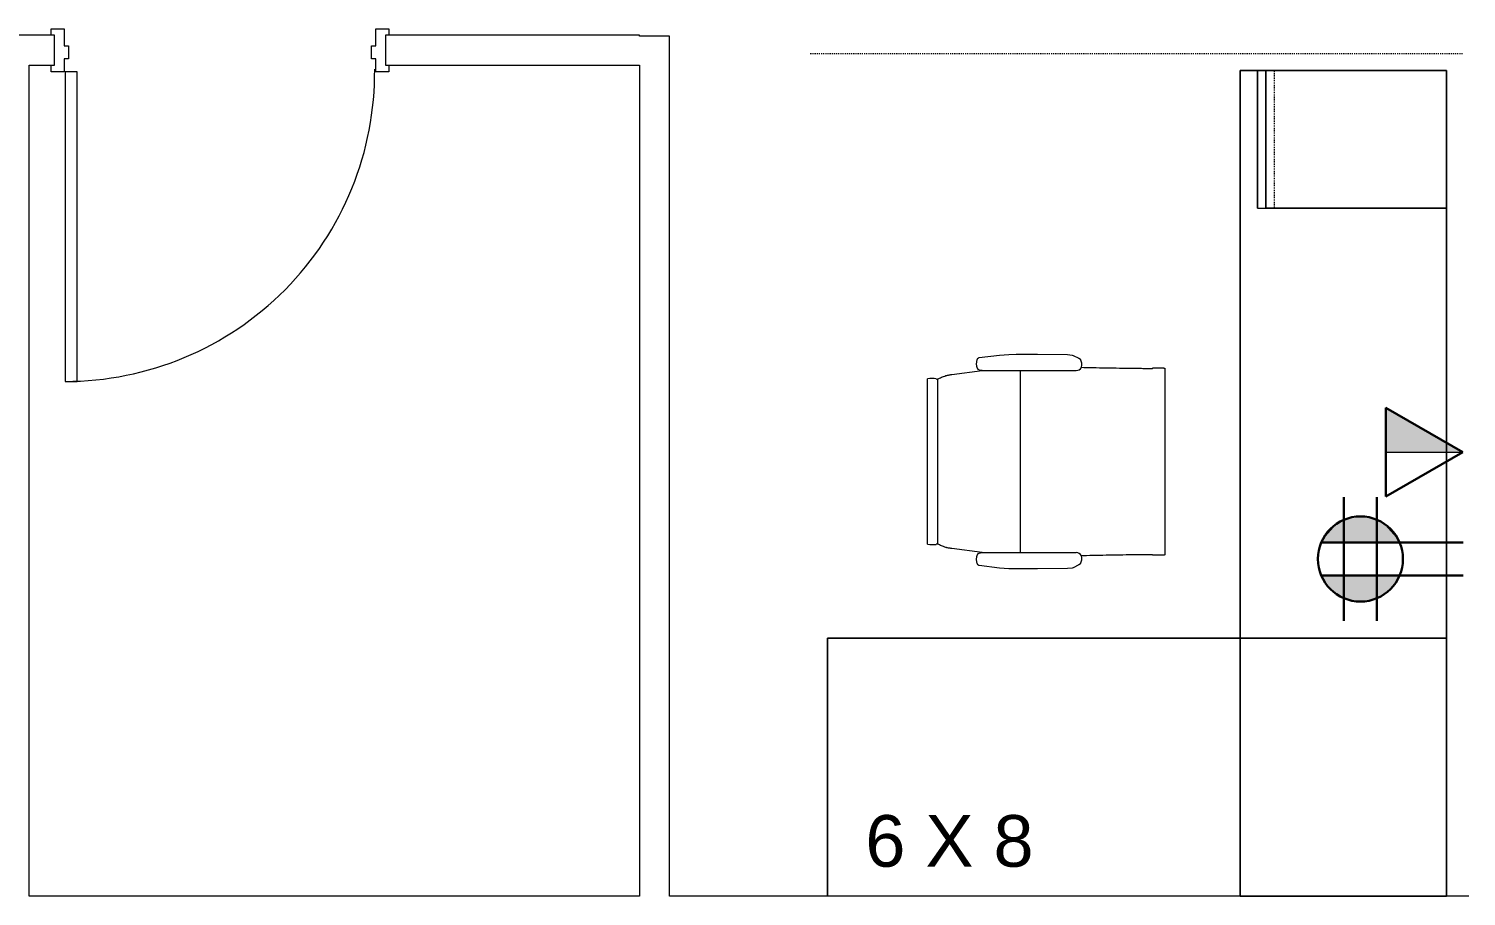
# Model space of a CAD drawing. Header units: inches. Extents: x 4757 to 6765, y 9919 to 10946.
# Drawn here: x 6038.5 to 6205.7, y 10628 to 10728.8 of the extents above; entities that cross this region are included whole.
import ezdxf

# ---------------------------------------------------------------- set-up
doc = ezdxf.new("R2010")
doc.units = ezdxf.units.IN
doc.header["$MEASUREMENT"] = 0
doc.linetypes.add('DASH 1_32_', pattern=[0.0625, 0.03125, -0.03125])
doc.linetypes.add('Dash 1_8_', pattern=[0.25, 0.125, -0.125])
for name, color, linetype, lineweight in [('A-ANNO-NOTE', 7, 'Continuous', 9), ('A-DOOR', 31, 'Continuous', 13), ('G-ANNO-TEXT', 231, 'Continuous', 9), ('I-FURN', 30, 'Continuous', 9), ('I-WALL', 2, 'Continuous', 9)]:
    doc.layers.add(name, color=color, linetype=linetype, lineweight=lineweight)
doc.styles.add('Swis721 Lt BT', font='swissl.ttf', dxfattribs={"height": 6})

# ---------------------------------------------------------------- blocks, each defined once
blk = doc.blocks.new('HermanMiller_Collection_Eames_AluminumGroup_LoungeChairSwivel - Arms Swivel Base-6976553-Level XX  POWER _ SIGNAL')
at = {"layer": 'I-FURN'}
for p, q in [((-6.94, 12.09), (-4.59, 12.38)), ((-4.59, 12.38), (-3.51, 12.46)), ((-3.51, 12.46), (-2.64, 12.49)), ((-2.64, 12.49), (-0.18, 12.49)), ((-0.18, 12.49), (3.32, 12.43)), ((3.32, 12.43), (3.84, 12.38)), ((3.84, 12.38), (3.99, 12.34)), ((3.99, 12.34), (4.64, 12.01)), ((4.64, 12.01), (4.83, 11.89)), ((-10.12, 10.12), (-6.61, 10.58)), ((-6.61, 10.58), (-6.94, 10.64)), ((-6.61, 10.58), (4.33, 10.58)), ((-2.19, 10.58), (-2.19, -10.58)), ((13.22, 10.83), (13.22, 10.86)), ((14.64, 10.85), (14.64, -10.85)), ((-12.96, -9.61), (-12.96, 9.61)), ((-11.95, 9.63), (-11.95, 9.59)), ((-11.95, 9.59), (-11.76, 9.6)), ((-11.76, -9.6), (-11.76, 9.6)), ((-11.95, -9.59), (-11.95, -9.63)), ((-11.76, -9.6), (-11.95, -9.59)), ((-6.61, -10.58), (-10.12, -10.12)), ((-6.94, -10.64), (-6.61, -10.58)), ((-6.61, -10.58), (4.33, -10.58)), ((13.22, -10.86), (13.22, -10.83)), ((-4.59, -12.38), (-6.94, -12.09)), ((-3.51, -12.46), (-4.59, -12.38)), ((-2.64, -12.49), (-3.51, -12.46)), ((-0.18, -12.49), (-2.64, -12.49)), ((3.32, -12.43), (-0.18, -12.49)), ((3.84, -12.38), (3.32, -12.43)), ((3.99, -12.34), (3.84, -12.38)), ((4.64, -12.01), (3.99, -12.34)), ((4.83, -11.89), (4.64, -12.01))]:
    blk.add_line(p, q, dxfattribs=at)
at = {"layer": 'I-FURN', "flags": 128}
for points in [[(4.94, 10.96), (5.23, 10.95), (5.52, 10.95)], [(5.52, -10.95), (5.23, -10.95), (4.94, -10.96)]]:
    blk.add_lwpolyline(points, dxfattribs=at)
at = {"layer": 'I-FURN'}
for centre, radius, start, end in [((3.68, 11.28), 1.3, 345.8347, 28.1255), ((4.33, 11.27), 0.69, 270, 332.7502), ((-12.38, 5.3), 4.35, 84.2936, 97.7064), ((-12.38, -5.3), 4.35, 262.2936, 275.7064), ((4.33, -11.27), 0.69, 27.2498, 90), ((3.68, -11.28), 1.3, 331.8745, 14.1653)]:
    blk.add_arc(centre, radius, start, end, dxfattribs=at)
for points, knots in [([(-6.94, 10.64), (-6.95, 10.65), (-6.96, 10.65), (-6.99, 10.65), (-7, 10.66), (-7.02, 10.67), (-7.03, 10.68), (-7.05, 10.69), (-7.06, 10.7), (-7.07, 10.71), (-7.08, 10.72), (-7.09, 10.73), (-7.1, 10.74), (-7.11, 10.76), (-7.11, 10.77), (-7.12, 10.78), (-7.13, 10.8), (-7.14, 10.81), (-7.15, 10.83), (-7.16, 10.85), (-7.17, 10.87), (-7.18, 10.9), (-7.2, 10.95), (-7.22, 11.02), (-7.24, 11.11), (-7.25, 11.23), (-7.26, 11.37), (-7.25, 11.52), (-7.23, 11.66), (-7.21, 11.77), (-7.18, 11.85), (-7.16, 11.9), (-7.15, 11.92), (-7.14, 11.94), (-7.13, 11.96), (-7.12, 11.97), (-7.11, 11.98), (-7.1, 12), (-7.09, 12.01), (-7.08, 12.02), (-7.07, 12.03), (-7.06, 12.04), (-7.05, 12.04), (-7.05, 12.05), (-7.03, 12.06), (-7.02, 12.07), (-7, 12.08), (-6.99, 12.08), (-6.97, 12.09), (-6.95, 12.09), (-6.94, 12.09)], [-1, -1, -1, -1, -0.984375, -0.96875, -0.957031, -0.953125, -0.9375, -0.921875, -0.917969, -0.914062, -0.90625, -0.890625, -0.882812, -0.875, -0.867188, -0.859375, -0.84375, -0.835938, -0.828125, -0.8125, -0.796875, -0.78125, -0.75, -0.708333, -0.666667, -0.583333, -0.5, -0.416667, -0.333333, -0.25, -0.208333, -0.1875, -0.166667, -0.15625, -0.145833, -0.135417, -0.125, -0.114583, -0.104167, -0.09375, -0.088542, -0.083333, -0.078125, -0.072917, -0.0625, -0.052083, -0.041667, -0.03125, -0.020833, 0, 0, 0, 0]), ([(13.22, 10.86), (13.22, 10.87), (13.22, 10.87), (13.23, 10.87), (13.25, 10.88), (13.27, 10.88), (13.29, 10.88), (13.32, 10.88), (13.34, 10.88)], [-1, -1, -1, -1, -0.75, -0.625, -0.5, -0.375, -0.25, 0, 0, 0, 0]), ([(13.34, 10.88), (13.4, 10.89), (13.61, 10.9), (13.97, 10.9), (14.25, 10.89), (14.38, 10.89), (14.47, 10.88), (14.54, 10.87), (14.6, 10.87), (14.63, 10.86), (14.64, 10.85), (14.64, 10.85)], [-1, -1, -1, -1, -0.857143, -0.571429, -0.428571, -0.357143, -0.285714, -0.214286, -0.142857, -0.071429, 0, 0, 0, 0]), ([(-6.94, -12.09), (-6.95, -12.09), (-6.96, -12.09), (-6.99, -12.08), (-7, -12.08), (-7.02, -12.07), (-7.03, -12.06), (-7.05, -12.05), (-7.06, -12.04), (-7.07, -12.03), (-7.08, -12.02), (-7.09, -12.01), (-7.1, -12), (-7.11, -11.98), (-7.12, -11.97), (-7.12, -11.96), (-7.13, -11.94), (-7.14, -11.93), (-7.15, -11.91), (-7.16, -11.89), (-7.17, -11.87), (-7.18, -11.84), (-7.21, -11.77), (-7.23, -11.66), (-7.26, -11.47), (-7.26, -11.28), (-7.24, -11.11), (-7.22, -11.02), (-7.2, -10.95), (-7.18, -10.89), (-7.16, -10.85), (-7.15, -10.82), (-7.13, -10.8), (-7.13, -10.78), (-7.12, -10.77), (-7.11, -10.76), (-7.1, -10.74), (-7.08, -10.73), (-7.08, -10.72), (-7.07, -10.71), (-7.06, -10.7), (-7.05, -10.69), (-7.05, -10.69), (-7.03, -10.68), (-7.02, -10.67), (-7, -10.66), (-6.99, -10.65), (-6.97, -10.65), (-6.95, -10.65), (-6.94, -10.64)], [-1, -1, -1, -1, -0.984375, -0.96875, -0.957031, -0.953125, -0.9375, -0.921875, -0.917969, -0.914062, -0.90625, -0.890625, -0.882812, -0.875, -0.867188, -0.859375, -0.84375, -0.835938, -0.828125, -0.8125, -0.796875, -0.78125, -0.75, -0.666667, -0.583333, -0.416667, -0.333333, -0.291667, -0.25, -0.208333, -0.1875, -0.166667, -0.15625, -0.145833, -0.135417, -0.125, -0.114583, -0.104167, -0.09375, -0.088542, -0.083333, -0.078125, -0.072917, -0.0625, -0.052083, -0.041667, -0.03125, -0.020833, 0, 0, 0, 0]), ([(13.34, -10.88), (13.32, -10.88), (13.29, -10.88), (13.27, -10.88), (13.25, -10.88), (13.23, -10.87), (13.22, -10.87), (13.22, -10.87), (13.22, -10.86)], [-1, -1, -1, -1, -0.75, -0.625, -0.5, -0.375, -0.25, 0, 0, 0, 0]), ([(14.64, -10.85), (14.64, -10.86), (14.62, -10.86), (14.52, -10.88), (14.27, -10.9), (13.87, -10.9), (13.54, -10.9), (13.4, -10.89), (13.34, -10.88)], [-1, -1, -1, -1, -0.892857, -0.785714, -0.571429, -0.285714, -0.142857, 0, 0, 0, 0])]:
    blk.add_open_spline(points, degree=3, knots=knots, dxfattribs=at)
for points in [[(-10.83, 9.99), (-10.79, 10), (-10.71, 10.02), (-10.55, 10.06), (-10.35, 10.09), (-10.2, 10.11), (-10.12, 10.12)], [(5.52, 10.95), (6.54, 10.92), (8.59, 10.89), (10.68, 10.85), (11.73, 10.84)], [(11.73, 10.84), (11.97, 10.84), (12.47, 10.83), (12.96, 10.83), (13.22, 10.83)], [(-11.76, 9.6), (-11.64, 9.67), (-11.37, 9.8), (-11.02, 9.92), (-10.83, 9.99)], [(-10.83, -9.99), (-11.02, -9.92), (-11.37, -9.8), (-11.64, -9.67), (-11.76, -9.6)], [(-10.12, -10.12), (-10.2, -10.11), (-10.35, -10.09), (-10.55, -10.06), (-10.71, -10.02), (-10.79, -10), (-10.83, -9.99)], [(11.73, -10.84), (10.68, -10.85), (8.59, -10.89), (6.54, -10.92), (5.52, -10.95)], [(13.22, -10.83), (12.96, -10.83), (12.47, -10.83), (11.97, -10.84), (11.73, -10.84)]]:
    blk.add_open_spline(points, degree=3, dxfattribs=at)
blk = doc.blocks.new('Adjustable Workstation 1 - 6 x 8-7355740-Level XX  POWER _ SIGNAL')
at = {"layer": 'I-FURN', "linetype": 'Dash 1_8_'}
blk.add_line((100, 0), (100, -76), dxfattribs=at)
at = {"layer": 'I-FURN'}
for p, q in [((32, -2), (2, -2)), ((2, -74), (2, -2)), ((2, -2), (32, -2)), ((32, -74), (32, -2)), ((32, -2), (32, -74)), ((32, -50), (2, -50)), ((2, -50), (2, -74)), ((2, -74), (2, -50)), ((2, -50), (32, -50)), ((98, -50), (32, -50)), ((32, -50), (98, -50)), ((98, -74), (98, -50)), ((98, -50), (98, -74)), ((82, -52), (98, -52)), ((82, -52), (98, -52)), ((82, -52), (98, -52)), ((82, -52), (98, -52)), ((82, -52), (98, -52)), ((82, -52), (98, -52)), ((82, -52), (82, -74)), ((98, -52), (82, -52)), ((98, -52), (82, -52)), ((82, -52), (82, -53)), ((98, -52), (82, -52)), ((82, -52), (98, -52)), ((82, -52), (82, -53)), ((82, -52), (82, -53)), ((98, -52), (82, -52)), ((82, -52), (98, -52)), ((82, -52), (82, -53)), ((82, -52), (82, -53)), ((98, -52), (82, -52)), ((82, -52), (98, -52)), ((82, -52), (82, -53)), ((82, -52), (82, -53)), ((82, -53), (98, -53)), ((82, -74), (82, -53)), ((82, -53), (98, -53)), ((98, -53), (82, -53)), ((82, -53), (98, -53)), ((98, -53), (82, -53)), ((82, -53), (98, -53)), ((98, -53), (82, -53)), ((82, -53), (98, -53)), ((98, -74), (98, -52)), ((98, -53), (98, -52)), ((98, -53), (98, -52)), ((98, -52), (98, -53)), ((98, -53), (98, -52)), ((98, -52), (98, -53)), ((98, -53), (98, -52)), ((98, -52), (98, -53)), ((98, -53), (98, -74)), ((2, -74), (32, -74)), ((32, -74), (2, -74)), ((2, -74), (32, -74)), ((32, -74), (2, -74)), ((32, -74), (98, -74)), ((98, -74), (32, -74)), ((82, -74), (98, -74)), ((98, -74), (82, -74))]:
    blk.add_line(p, q, dxfattribs=at)
at = {"layer": 'I-FURN', "linetype": 'DASH 1_32_'}
blk.add_line((82, -54), (98, -54), dxfattribs=at)
blk = doc.blocks.new('Door - Single - Solid Door-8708855-Level XX  POWER _ SIGNAL')
at = {"layer": 'A-DOOR', "lineweight": 9}
for p, q in [((-15.63, 2.41), (-14.13, 2.41)), ((-15.63, 1.66), (-15.63, 2.41)), ((-14.13, 2.41), (-14.13, 0.41)), ((22.12, 2.41), (23.62, 2.41)), ((22.12, 0.41), (22.12, 2.41)), ((23.62, 2.41), (23.62, 1.66)), ((-14.13, 0.41), (-13.63, 0.41)), ((-13.63, 0.41), (-13.63, -1.09)), ((21.62, 0.41), (22.12, 0.41)), ((21.62, -1.09), (21.62, 0.41)), ((-14.13, -1.09), (-14.13, -2.59)), ((-13.63, -1.09), (-14.13, -1.09)), ((22.12, -1.09), (21.62, -1.09)), ((22.12, -2.59), (22.12, -1.09)), ((-15.63, -2.59), (-15.63, -1.84)), ((-14.13, -2.59), (-15.63, -2.59)), ((23.62, -2.59), (22.12, -2.59)), ((23.62, -1.84), (23.62, -2.59))]:
    blk.add_line(p, q, dxfattribs=at)
at = {"layer": 'A-DOOR'}
for p, q in [((-12.63, -2.59), (-14.01, -2.59)), ((-14.01, -2.59), (-14.01, -38.59)), ((-12.63, -38.59), (-12.63, -2.59)), ((-14.01, -38.59), (-12.63, -38.59))]:
    blk.add_line(p, q, dxfattribs=at)
at = {"layer": 'A-DOOR', "lineweight": 9}
blk.add_arc((-14.01, -2.59), 36, 270, 0.5, dxfattribs=at)

msp = doc.modelspace()

# ---------------------------------------------------------------- hatches: boundary and pattern name
at = {"layer": 'A-ANNO-NOTE'}
for points in [[(6205.28, 10679.62), (6196.34, 10684.77), (6196.34, 10679.62)], [(6197.82, 10669.35), (6190.71, 10671.37), (6188.91, 10669.35)], [(6188.91, 10669.35), (6190.71, 10671.37), (6189.71, 10670.54)], [(6196.02, 10671.37), (6195.69, 10671.57), (6190.71, 10671.37)], [(6190.71, 10671.37), (6195.69, 10671.57), (6191.05, 10671.57)], [(6197.82, 10669.35), (6196.02, 10671.37), (6190.71, 10671.37)], [(6191.05, 10671.57), (6193.3, 10672.15), (6192.14, 10671.99)], [(6195.69, 10671.57), (6193.43, 10672.15), (6191.05, 10671.57)], [(6195.69, 10671.57), (6194.59, 10671.99), (6193.43, 10672.15)], [(6194.59, 10671.99), (6194.21, 10672.08), (6193.43, 10672.15)], [(6195.69, 10671.57), (6194.97, 10671.88), (6194.59, 10671.99)], [(6197.82, 10669.35), (6197.02, 10670.54), (6196.02, 10671.37)], [(6197.02, 10670.54), (6196.65, 10670.9), (6196.02, 10671.37)], [(6188.91, 10669.35), (6189.71, 10670.54), (6189.3, 10670.03)], [(6197.82, 10669.35), (6197.43, 10670.03), (6197.02, 10670.54)], [(6197.93, 10669.11), (6188.91, 10669.35), (6188.8, 10669.11)], [(6197.93, 10669.11), (6197.82, 10669.35), (6188.91, 10669.35)], [(6188.91, 10665.04), (6197.93, 10665.28), (6188.8, 10665.28)], [(6189.09, 10664.7), (6197.93, 10665.28), (6188.91, 10665.04)], [(6189.09, 10664.7), (6197.64, 10664.7), (6197.93, 10665.28)], [(6190.49, 10663.17), (6189.09, 10664.7), (6189.8, 10663.76)], [(6190.49, 10663.17), (6197.64, 10664.7), (6189.09, 10664.7)], [(6196.24, 10663.17), (6197.64, 10664.7), (6190.49, 10663.17)], [(6196.24, 10663.17), (6196.93, 10663.76), (6197.64, 10664.7)], [(6196.93, 10663.76), (6197.11, 10663.96), (6197.64, 10664.7)], [(6197.11, 10663.96), (6197.27, 10664.16), (6197.64, 10664.7)], [(6192.14, 10662.4), (6190.49, 10663.17), (6190.93, 10662.89)], [(6193.3, 10662.25), (6190.49, 10663.17), (6192.14, 10662.4)], [(6193.3, 10662.25), (6196.24, 10663.17), (6190.49, 10663.17)], [(6193.3, 10662.25), (6193.43, 10662.25), (6196.24, 10663.17)], [(6193.43, 10662.25), (6194.59, 10662.4), (6196.24, 10663.17)], [(6194.59, 10662.4), (6195.8, 10662.89), (6196.24, 10663.17)], [(6196.24, 10663.17), (6196.55, 10663.41), (6196.93, 10663.76)], [(6193.43, 10662.25), (6194.21, 10662.32), (6194.59, 10662.4)], [(6194.59, 10662.4), (6194.97, 10662.51), (6195.8, 10662.89)]]:
    msp.add_hatch(color=256, dxfattribs=at).paths.add_polyline_path(points, flags=0)

# ---------------------------------------------------------------- linework, layer by layer
for p, q in [((6205.28, 10679.62), (6196.34, 10684.77)), ((6196.34, 10684.77), (6196.34, 10679.62)), ((6196.34, 10679.62), (6205.28, 10679.62)), ((6188.8, 10669.11), (6197.93, 10669.11)), ((6197.93, 10665.28), (6188.8, 10665.28))]:
    msp.add_line(p, q, dxfattribs=at)
at = {"layer": 'A-ANNO-NOTE', "lineweight": 30}
for p, q in [((6205.28, 10679.62), (6196.34, 10684.77)), ((6196.34, 10674.46), (6196.34, 10684.77)), ((6205.28, 10679.62), (6196.34, 10674.46)), ((6191.45, 10660.02), (6191.45, 10674.37)), ((6195.28, 10660.02), (6195.28, 10674.37)), ((6205.33, 10669.11), (6188.8, 10669.11)), ((6205.33, 10665.28), (6188.8, 10665.28))]:
    msp.add_line(p, q, dxfattribs=at)
msp.add_circle((6193.37, 10667.2), 4.95, dxfattribs=at)
at = {"layer": 'A-ANNO-NOTE'}
for start, end in [(22.7756, 157.2244), (202.7756, 337.2244)]:
    msp.add_arc((6193.37, 10667.2), 4.95, start, end, dxfattribs=at)
at = {"layer": 'I-WALL', "lineweight": 13}
for p, q in [((6041.47, 10728.1), (5985.04, 10728.1)), ((6041.47, 10724.6), (6041.47, 10728.1)), ((6109.52, 10728.1), (6079.97, 10728.1)), ((6079.97, 10728.1), (6079.97, 10724.6)), ((6109.52, 10727.99), (6109.52, 10728.1)), ((6113.02, 10727.99), (6109.52, 10727.99)), ((6113.02, 10627.99), (6113.02, 10727.99)), ((6038.52, 10627.99), (6038.52, 10724.6)), ((6038.52, 10724.6), (6041.47, 10724.6)), ((6079.97, 10724.6), (6109.52, 10724.6)), ((6109.52, 10724.6), (6109.52, 10627.99)), ((6109.52, 10627.99), (6038.52, 10627.99)), ((6205.98, 10627.99), (6113.02, 10627.99))]:
    msp.add_line(p, q, dxfattribs=at)

# ---------------------------------------------------------------- block references
at = {"layer": 'A-DOOR'}
msp.add_blockref('Door - Single - Solid Door-8708855-Level XX  POWER _ SIGNAL', (6056.72, 10726.44), dxfattribs=at)
at = {"layer": 'I-FURN', "rotation": 90.00000000000061}
msp.add_blockref('Adjustable Workstation 1 - 6 x 8-7355740-Level XX  POWER _ SIGNAL', (6129.38, 10625.99), dxfattribs=at)
at = {"layer": 'I-FURN'}
msp.add_blockref('HermanMiller_Collection_Eames_AluminumGroup_LoungeChairSwivel - Arms Swivel Base-6976553-Level XX  POWER _ SIGNAL', (6155.98, 10678.53), dxfattribs=at)

# ---------------------------------------------------------------- texts
at = {"layer": 'G-ANNO-TEXT', "color": 7, "insert": (6135.78, 10637.42), "char_height": 6, "width": 23.331, "attachment_point": 1, "style": 'Swis721 Lt BT'}
msp.add_mtext('6 X 8', dxfattribs=at)

doc.saveas('drawing.dxf')
